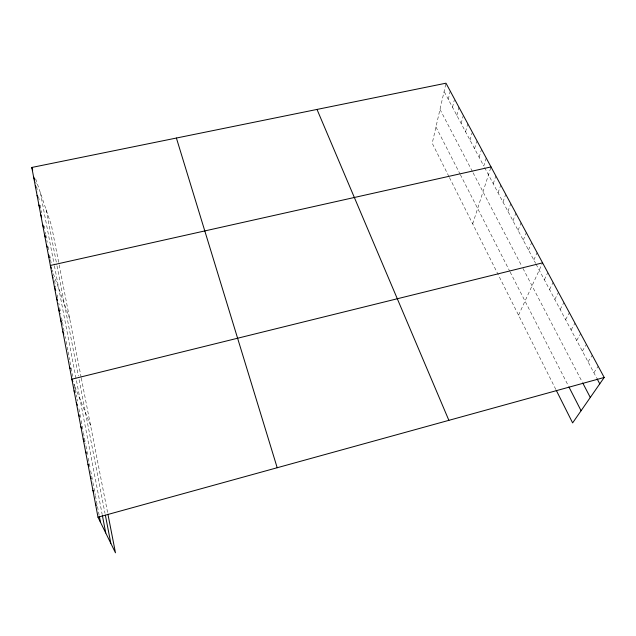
<?xml version="1.0" encoding="UTF-8"?>
<svg xmlns="http://www.w3.org/2000/svg" width="636" height="636" viewBox="0 0 636 636"><rect width="100%" height="100%" fill="white"/><g stroke="black" fill="none" stroke-linecap="round" stroke-linejoin="round"><path stroke-width="0.48" stroke-dasharray="3.18 2.39" d="M445.78 84.111L432.226 143.243L449.032 176.736M448.277 99.335L450.24 91.083M452.522 107.301L454.311 99.987M456.815 115.362L458.89 107.174M461.164 123.527L463.064 116.285M465.568 131.795L467.77 123.686M470.028 140.174L472.039 133.004M474.551 148.665L476.618 141.534M479.131 157.267L481.532 149.285M486.238 158.046L483.773 165.988L444.095 91.481M472.699 223.864L491.016 166.926M493.242 183.772L495.857 175.934M498.075 192.851L500.763 185.06M502.973 202.049L505.739 194.314M507.941 211.375L510.78 203.695M512.974 220.827L515.891 213.203M518.078 230.415L521.083 222.854M523.261 240.138L526.346 232.641M528.508 249.996L531.68 242.562M533.835 259.997L537.094 252.635M518.547 315.186L542.587 262.851M544.368 279.776L547.803 272.55M549.568 289.539L553.089 282.392M554.838 299.445L558.456 292.369M560.181 309.478L563.894 302.482M565.603 319.654L569.403 312.737M571.096 329.973L575 323.144M576.669 340.443L580.668 333.693M582.322 351.056L586.424 344.394M588.054 361.82L592.267 355.254M593.873 372.744L598.19 366.272M484.624 167.594L535.631 263.376M536.084 264.226L596.6 377.856M439.993 109.368L472.627 171.927M473.073 172.777L521.695 265.967M522.975 268.432L582.481 382.482M435.962 126.946L459.931 173.827M460.353 174.646L509.706 271.159M510.144 272.017L568.497 386.132M449.437 177.531L555.84 389.478M73.84 384.057L74.499 385.678L73.967 382.888M74.817 386.457L90.543 425.317M53.376 273.774L69.666 318.588M35.664 178.851L51.437 225.39L58.989 263.988M59.172 264.91L81.138 377.243M81.313 378.134L107.564 512.378M46.134 209.745L56.843 264.95M57.025 265.912L78.363 375.948M79.087 379.652L105.004 513.3M40.394 192.803L54.243 264.902M54.418 265.8L102.165 514.381M35.743 181.896L36.093 183.725M36.618 186.483L37.675 192.04M38.558 196.715L39.273 200.467M40.171 205.19L41.618 212.806M44.138 226.026L44.647 228.698M45.323 232.259L45.665 234.064M45.84 234.97L47.207 242.197M48.082 246.776L48.781 250.441M49.656 255.06L50.363 258.78M50.538 259.711L51.429 264.385M52.51 270.046L52.867 271.93M54.505 280.532L55.785 287.289M57.256 294.993L57.765 297.712M58.798 303.134L59.14 304.938M59.665 307.689L60.889 314.112M61.589 317.809L62.296 321.538M62.479 322.468L63.187 326.196M63.544 328.073L64.085 330.911M65.158 336.587L65.524 338.479M66.072 341.357L66.987 346.159M67.162 347.121L67.71 350.007M68.084 351.954L69.57 359.761M69.936 361.709L70.986 367.195M71.16 368.109L72.027 372.68M72.202 373.594L72.735 376.385M74.682 386.632L75.04 388.548M75.223 389.502L76.686 397.166M77.051 399.106L77.425 401.046M78.904 408.821L79.762 413.376M79.937 414.282L80.629 417.924M81.154 420.658L83.26 431.749M83.435 432.679L85.582 443.944M85.939 445.836L87.935 456.322M88.301 458.238L90.32 468.891M90.678 470.775L92.769 481.73M92.936 482.645L95.233 494.705M95.408 495.635L99.192 515.534"/><path stroke-width="0.95" d="M107.921 514.206L115.474 552.811L98 517.203L31.8 167.459L445.995 83.189L604.2 377.458L572.623 422.9L556.262 390.313M98 517.203L604.2 377.458M542.587 262.851L71.876 379.199L72.862 381.632M491.016 166.926L50.347 265.466L51.357 268.241M597.053 378.714L599.772 383.826M582.91 383.309L590.295 397.468M568.942 386.99L581.081 410.729M95.432 503.633L96.259 505.366M92.904 490.284L93.738 492.065M90.415 477.151L91.139 478.725M87.975 464.232L88.698 465.838M85.566 451.512L86.289 453.158M83.197 438.983L84.294 441.511M80.859 426.661L81.599 428.378M317.006 109.432L448.873 420.332M78.562 414.521L79.301 416.278M76.304 402.564L77.417 405.251M74.07 390.798L74.817 392.611M69.57 367.012L70.23 368.657M62.861 331.579L63.862 334.17M60.698 320.139L61.366 321.888M58.568 308.865L59.569 311.521M56.461 297.767L57.471 300.454M54.394 286.836L55.737 290.469M52.359 276.072L53.027 277.908M48.368 255.012L49.274 257.508M46.42 244.717L47.326 247.237M44.504 234.565L45.402 237.109M42.612 224.564L43.51 227.131M40.744 214.706L41.65 217.289M38.899 204.991L39.806 207.598M37.087 195.403L37.691 197.16M35.298 185.958L35.91 187.723M33.541 176.649L34.749 180.195M31.8 167.459L32.706 170.138M176.403 138.044L277.193 467.73M105.369 515.2L110.831 543.343M102.34 515.303L105.735 532.968M99.375 516.488L100.472 522.236"/></g></svg>
